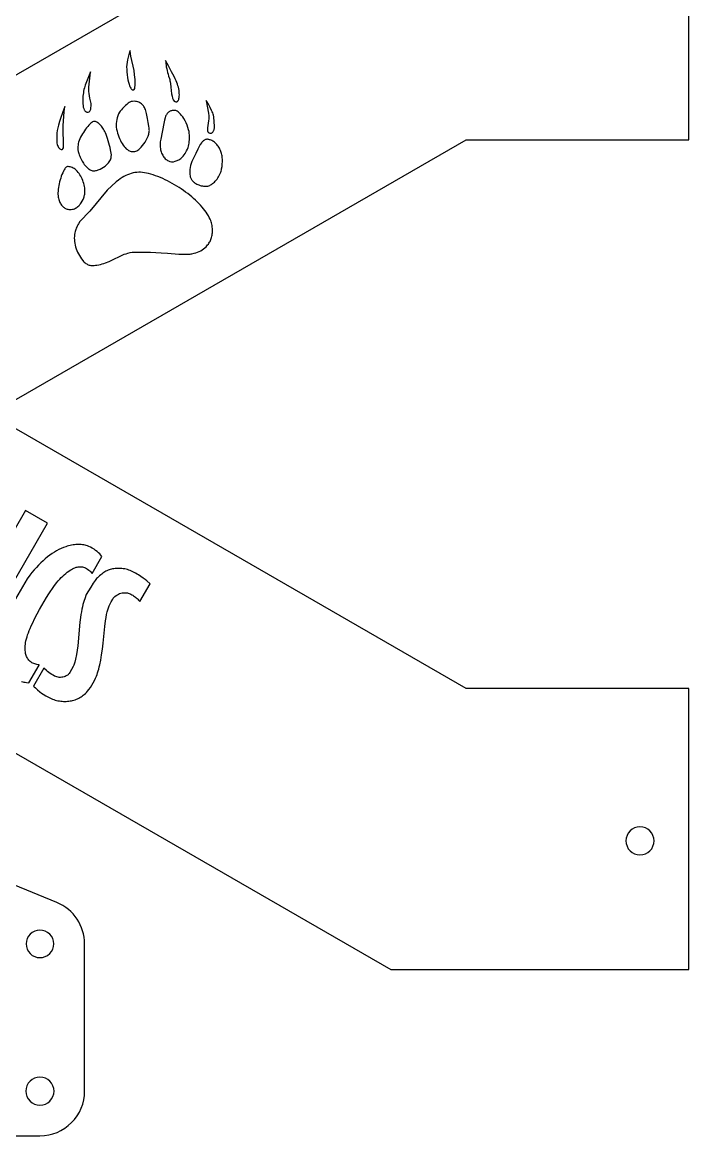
# Model space of a CAD drawing. Extents: x -11.6 to 11.5, y -11.6 to 11.6.
# Drawn here: x -2.43 to 2.31, y -11.6 to -3.67 of the extents above; entities that cross this region are included whole.
import ezdxf

# ---------------------------------------------------------------- set-up
doc = ezdxf.new("R2010")
doc.units = 0
doc.layers.get('0').update_dxf_attribs({"linetype": 'CONTINUOUS'})
doc.layers.add('LAYER_1', color=18, linetype='CONTINUOUS')

msp = doc.modelspace()

# ---------------------------------------------------------------- linework, layer by layer
for points in [[(-7.1171, -11.28, 0.414214), (-6.7996, -11.5975), (-2.2996, -11.5975, 0.414214), (-1.9821, -11.28), (-1.9821, -10.232, 0.303918), (-2.1787, -9.9384), (-3.6699, -9.3244, -0.406036), (-3.8778, -8.8446, 0.991089), (-4.4694, -8.6141), (-4.5624, -8.8465, -0.53378), (-5.0784, -8.9563, 0.246583), (-5.3615, -8.8726), (-6.8615, -9.1706, 0.357872), (-7.1171, -9.482)], [(-2.3976, -10.232, 0.414214), (-2.2996, -10.33, 0.414214), (-2.2016, -10.232, 0.414214), (-2.2996, -10.134, 0.414214)], [(-2.3996, -11.28, 0.414214), (-2.2996, -11.38, 0.414214), (-2.1996, -11.28, 0.414214), (-2.2996, -11.18, 0.414214)]]:
    msp.add_lwpolyline(points, format="xyb", close=True)
at = {"layer": 'LAYER_1'}
for points in [[(-6.6561, -6.4616), (-10.0409, -8.4144), (-11.625, -8.4144), (-11.625, -10.4144), (-9.5053, -10.4144), (-4.655, -7.6161), (0.1953, -10.4144), (2.315, -10.4144), (2.315, -8.4144), (0.7309, -8.4144), (-2.6539, -6.4616), (0.7309, -4.5089), (2.315, -4.5089), (2.315, -2.5089), (0.1953, -2.5089), (-4.655, -5.3071), (-9.5053, -2.5089), (-11.625, -2.5089), (-11.625, -4.5089), (-10.0409, -4.5089)], [(-1.6483, -4.1482), (-1.6454, -4.1509), (-1.6424, -4.1531), (-1.6396, -4.1546), (-1.6375, -4.1552), (-1.6355, -4.1548), (-1.6331, -4.1537), (-1.6307, -4.152), (-1.6285, -4.15), (-1.6238, -4.1447), (-1.6228, -4.1122), (-1.6226, -4.096), (-1.6231, -4.0797), (-1.6243, -4.0634), (-1.6261, -4.0472), (-1.6303, -4.0146), (-1.6524, -3.9133), (-1.658, -3.8755), (-1.6597, -3.8739), (-1.6678, -3.9018), (-1.6732, -3.9214), (-1.6773, -3.9395), (-1.6803, -3.9567), (-1.6822, -3.9734), (-1.683, -3.9901), (-1.6828, -4.0074), (-1.6815, -4.0257), (-1.6793, -4.0455), (-1.6765, -4.0648), (-1.6734, -4.0823), (-1.67, -4.098), (-1.6662, -4.1118), (-1.6622, -4.1237), (-1.6579, -4.1338), (-1.6532, -4.142), (-1.6508, -4.1453)], [(-1.3441, -4.2331), (-1.341, -4.2353), (-1.3375, -4.2371), (-1.3339, -4.2383), (-1.3308, -4.2388), (-1.3284, -4.2386), (-1.3262, -4.238), (-1.324, -4.2371), (-1.322, -4.2359), (-1.3201, -4.2343), (-1.3184, -4.2324), (-1.3153, -4.2277), (-1.3127, -4.2219), (-1.3107, -4.2151), (-1.3093, -4.2073), (-1.3084, -4.1987), (-1.3081, -4.1894), (-1.3084, -4.1795), (-1.3092, -4.169), (-1.3106, -4.1581), (-1.3126, -4.1468), (-1.3153, -4.1354), (-1.3185, -4.1238), (-1.3223, -4.1121), (-1.3265, -4.1012), (-1.3318, -4.0885), (-1.3382, -4.0743), (-1.3456, -4.0586), (-1.3628, -4.0242), (-1.3825, -3.9871), (-1.4058, -3.9444), (-1.4051, -3.958), (-1.4043, -3.9676), (-1.4029, -3.9786), (-1.4008, -3.9907), (-1.3982, -4.0035), (-1.3952, -4.0167), (-1.3918, -4.0299), (-1.3881, -4.0429), (-1.3842, -4.0551), (-1.3786, -4.0727), (-1.3766, -4.0806), (-1.3748, -4.0886), (-1.3733, -4.0973), (-1.3719, -4.1074), (-1.369, -4.1337), (-1.3641, -4.1818), (-1.3599, -4.1995), (-1.3565, -4.213), (-1.3549, -4.2179), (-1.3533, -4.2218), (-1.3515, -4.2251), (-1.3495, -4.2279)], [(-1.9706, -4.3098), (-1.9661, -4.3113), (-1.9623, -4.3121), (-1.9575, -4.3111), (-1.9506, -4.3087), (-1.9469, -4.3068), (-1.9439, -4.3042), (-1.9414, -4.301), (-1.9395, -4.2968), (-1.9381, -4.2918), (-1.9372, -4.2856), (-1.9366, -4.2782), (-1.9365, -4.2694), (-1.9365, -4.2502), (-1.9441, -4.2122), (-1.9472, -4.1949), (-1.9496, -4.1789), (-1.9511, -4.165), (-1.9515, -4.1539), (-1.9515, -4.1337), (-1.9393, -4.0273), (-1.9407, -4.026), (-1.9779, -4.121), (-1.9835, -4.1401), (-1.9865, -4.1514), (-1.989, -4.1629), (-1.991, -4.1747), (-1.9926, -4.1869), (-1.9936, -4.1994), (-1.9942, -4.2125), (-1.9944, -4.2262), (-1.9941, -4.2405), (-1.9928, -4.2755), (-1.9886, -4.2868), (-1.9849, -4.2953), (-1.9829, -4.2988), (-1.9807, -4.3019), (-1.9784, -4.3045), (-1.976, -4.3067), (-1.9734, -4.3085)], [(-2.1619, -4.5686), (-2.1574, -4.5727), (-2.1531, -4.5757), (-2.1492, -4.5775), (-2.1458, -4.5782), (-2.1428, -4.5778), (-2.1401, -4.5767), (-2.1378, -4.5749), (-2.136, -4.5725), (-2.1327, -4.5668), (-2.1341, -4.4079), (-2.1264, -4.311), (-2.1238, -4.273), (-2.1391, -4.3173), (-2.1505, -4.3506), (-2.1596, -4.3791), (-2.1668, -4.4036), (-2.1723, -4.4249), (-2.1762, -4.4439), (-2.1788, -4.4615), (-2.1802, -4.4786), (-2.1807, -4.4959), (-2.1806, -4.5101), (-2.1799, -4.5224), (-2.1787, -4.533), (-2.1768, -4.5421), (-2.1743, -4.55), (-2.171, -4.5569), (-2.1669, -4.563)], [(-1.6624, -4.5883), (-1.657, -4.5903), (-1.6507, -4.5919), (-1.6441, -4.5929), (-1.6377, -4.5933), (-1.6306, -4.593), (-1.6239, -4.5918), (-1.6173, -4.5897), (-1.6107, -4.5866), (-1.604, -4.5824), (-1.5968, -4.5769), (-1.5891, -4.5701), (-1.5806, -4.5618), (-1.5699, -4.5502), (-1.56, -4.5377), (-1.551, -4.5246), (-1.543, -4.5109), (-1.536, -4.497), (-1.5303, -4.4829), (-1.5279, -4.4759), (-1.5259, -4.4689), (-1.5242, -4.462), (-1.5228, -4.4552), (-1.5217, -4.4463), (-1.5215, -4.442), (-1.5217, -4.4376), (-1.523, -4.4269), (-1.5257, -4.4121), (-1.5307, -4.3847), (-1.5351, -4.3578), (-1.5393, -4.3327), (-1.5415, -4.3216), (-1.544, -4.3114), (-1.5466, -4.3021), (-1.5494, -4.2937), (-1.5526, -4.286), (-1.5559, -4.279), (-1.5596, -4.2726), (-1.5637, -4.2669), (-1.5681, -4.2617), (-1.5729, -4.2569), (-1.5781, -4.2526), (-1.5838, -4.2487), (-1.59, -4.245), (-1.5967, -4.2417), (-1.6046, -4.2383), (-1.6119, -4.2363), (-1.62, -4.2353), (-1.6301, -4.235), (-1.6408, -4.2352), (-1.6449, -4.2357), (-1.6485, -4.2364), (-1.652, -4.2375), (-1.6556, -4.2391), (-1.6643, -4.2438), (-1.6722, -4.2492), (-1.6815, -4.2567), (-1.6915, -4.2656), (-1.7018, -4.2754), (-1.7116, -4.2856), (-1.7206, -4.2956), (-1.728, -4.3048), (-1.7334, -4.3127), (-1.74, -4.3252), (-1.7456, -4.3382), (-1.7503, -4.3517), (-1.7538, -4.3654), (-1.7562, -4.3792), (-1.7575, -4.3929), (-1.7577, -4.3997), (-1.7576, -4.4063), (-1.7572, -4.4129), (-1.7565, -4.4193), (-1.7542, -4.4333), (-1.7513, -4.4472), (-1.7476, -4.461), (-1.7434, -4.4745), (-1.7386, -4.4877), (-1.7333, -4.5005), (-1.7275, -4.5129), (-1.7213, -4.5246), (-1.7148, -4.5358), (-1.7079, -4.5461), (-1.7007, -4.5557), (-1.6933, -4.5644), (-1.6857, -4.5721), (-1.678, -4.5787), (-1.6702, -4.5841)], [(-1.102, -4.4555), (-1.0986, -4.4583), (-1.0949, -4.4603), (-1.0907, -4.4613), (-1.0857, -4.4617), (-1.0805, -4.4613), (-1.0784, -4.4609), (-1.0764, -4.4601), (-1.0729, -4.4578), (-1.0693, -4.454), (-1.0666, -4.4503), (-1.0643, -4.4458), (-1.0624, -4.4412), (-1.0613, -4.4369), (-1.0589, -4.4211), (-1.0579, -4.4148), (-1.0627, -4.3464), (-1.0662, -4.3325), (-1.0683, -4.3253), (-1.071, -4.3174), (-1.0744, -4.3089), (-1.0784, -4.2997), (-1.0884, -4.2793), (-1.1012, -4.2559), (-1.1166, -4.2286), (-1.1184, -4.2304), (-1.1008, -4.3186), (-1.0992, -4.3376), (-1.0988, -4.3481), (-1.0992, -4.3599), (-1.1006, -4.3736), (-1.1029, -4.3899), (-1.1082, -4.4233), (-1.1082, -4.4363), (-1.1079, -4.443), (-1.1069, -4.4479), (-1.1061, -4.4499), (-1.105, -4.4518)], [(-1.3747, -4.6633), (-1.3651, -4.6656), (-1.3588, -4.6667), (-1.3551, -4.6664), (-1.35, -4.6655), (-1.3373, -4.6621), (-1.3239, -4.6573), (-1.3178, -4.6548), (-1.3126, -4.6523), (-1.3052, -4.6475), (-1.2974, -4.6414), (-1.2897, -4.6341), (-1.282, -4.6258), (-1.2747, -4.6167), (-1.2679, -4.6072), (-1.2617, -4.5972), (-1.2564, -4.5872), (-1.2509, -4.5751), (-1.2464, -4.5641), (-1.2429, -4.5537), (-1.2402, -4.5434), (-1.2384, -4.5328), (-1.2372, -4.5214), (-1.2365, -4.5088), (-1.2364, -4.4946), (-1.2367, -4.4768), (-1.2376, -4.4628), (-1.2394, -4.4504), (-1.2423, -4.4378), (-1.2472, -4.4207), (-1.253, -4.4041), (-1.2597, -4.3881), (-1.2673, -4.3728), (-1.2755, -4.3585), (-1.2845, -4.345), (-1.2941, -4.3326), (-1.2991, -4.3269), (-1.3043, -4.3214), (-1.3109, -4.315), (-1.3169, -4.3099), (-1.3226, -4.306), (-1.3282, -4.3031), (-1.3339, -4.3012), (-1.34, -4.3001), (-1.3466, -4.2998), (-1.3541, -4.3003), (-1.3592, -4.3009), (-1.3641, -4.3019), (-1.3688, -4.3032), (-1.3732, -4.3048), (-1.3774, -4.3068), (-1.3814, -4.3091), (-1.3851, -4.3118), (-1.3887, -4.3149), (-1.392, -4.3183), (-1.3951, -4.3221), (-1.398, -4.3262), (-1.4007, -4.3308), (-1.4033, -4.3357), (-1.4056, -4.341), (-1.4097, -4.3527), (-1.4147, -4.3692), (-1.432, -4.4655), (-1.4385, -4.4933), (-1.4408, -4.5039), (-1.4426, -4.5142), (-1.4439, -4.5242), (-1.4447, -4.534), (-1.445, -4.5436), (-1.4449, -4.5529), (-1.4443, -4.5619), (-1.4432, -4.5707), (-1.4417, -4.5793), (-1.4396, -4.5876), (-1.4371, -4.5957), (-1.4342, -4.6035), (-1.4307, -4.6111), (-1.4268, -4.6185), (-1.4224, -4.6257), (-1.4175, -4.6326), (-1.4129, -4.6382), (-1.4081, -4.6433), (-1.403, -4.648), (-1.3976, -4.6522), (-1.3921, -4.6558), (-1.3864, -4.6589), (-1.3806, -4.6614)], [(-1.9428, -4.7228), (-1.9367, -4.7259), (-1.9308, -4.7282), (-1.9251, -4.7296), (-1.92, -4.7301), (-1.9146, -4.7299), (-1.909, -4.7293), (-1.9032, -4.7283), (-1.8972, -4.7269), (-1.8911, -4.7251), (-1.8849, -4.723), (-1.8725, -4.7179), (-1.8601, -4.7115), (-1.848, -4.7041), (-1.8366, -4.6957), (-1.8312, -4.6912), (-1.826, -4.6865), (-1.8186, -4.6791), (-1.8122, -4.6719), (-1.8068, -4.6648), (-1.8023, -4.6577), (-1.7987, -4.6507), (-1.796, -4.6435), (-1.7941, -4.6361), (-1.7929, -4.6285), (-1.7915, -4.6149), (-1.798, -4.5794), (-1.801, -4.5643), (-1.8047, -4.5485), (-1.809, -4.5323), (-1.8136, -4.5162), (-1.8186, -4.5005), (-1.8237, -4.4856), (-1.8289, -4.472), (-1.834, -4.4599), (-1.8383, -4.4509), (-1.8428, -4.4423), (-1.8475, -4.4341), (-1.8524, -4.4263), (-1.8574, -4.4191), (-1.8625, -4.4124), (-1.8677, -4.4062), (-1.873, -4.4005), (-1.8783, -4.3954), (-1.8836, -4.391), (-1.8889, -4.3871), (-1.8942, -4.3839), (-1.8995, -4.3814), (-1.9047, -4.3796), (-1.9097, -4.3785), (-1.9147, -4.3781), (-1.917, -4.3783), (-1.9195, -4.379), (-1.925, -4.3815), (-1.9311, -4.3855), (-1.9378, -4.3909), (-1.9449, -4.3975), (-1.9523, -4.4053), (-1.9599, -4.414), (-1.9676, -4.4235), (-1.9753, -4.4338), (-1.9829, -4.4446), (-1.9903, -4.4558), (-1.9974, -4.4673), (-2.0041, -4.479), (-2.0102, -4.4907), (-2.0157, -4.5023), (-2.0204, -4.5136), (-2.0244, -4.5246), (-2.027, -4.5347), (-2.0286, -4.5455), (-2.0296, -4.5584), (-2.03, -4.5722), (-2.0299, -4.5776), (-2.0294, -4.5826), (-2.0287, -4.5875), (-2.0275, -4.5927), (-2.0239, -4.6053), (-2.0207, -4.6149), (-2.0171, -4.6243), (-2.0132, -4.6336), (-2.009, -4.6427), (-2.0045, -4.6516), (-1.9997, -4.6601), (-1.9946, -4.6684), (-1.9894, -4.6764), (-1.984, -4.6839), (-1.9784, -4.691), (-1.9726, -4.6977), (-1.9668, -4.7039), (-1.9608, -4.7095), (-1.9548, -4.7146), (-1.9488, -4.719)], [(-1.1353, -4.839), (-1.1295, -4.8397), (-1.1234, -4.84), (-1.1177, -4.8401), (-1.1133, -4.8398), (-1.1063, -4.8384), (-1.0993, -4.8364), (-1.0923, -4.8336), (-1.0854, -4.83), (-1.0785, -4.8259), (-1.0717, -4.8211), (-1.065, -4.8157), (-1.0585, -4.8097), (-1.0522, -4.8032), (-1.0461, -4.7961), (-1.0403, -4.7886), (-1.0348, -4.7807), (-1.0296, -4.7724), (-1.0248, -4.7637), (-1.0203, -4.7546), (-1.0163, -4.7452), (-1.0138, -4.7383), (-1.0115, -4.731), (-1.0094, -4.7233), (-1.0075, -4.7152), (-1.0046, -4.6985), (-1.0026, -4.6812), (-1.0017, -4.6637), (-1.0019, -4.6466), (-1.0024, -4.6384), (-1.0031, -4.6303), (-1.0042, -4.6226), (-1.0056, -4.6152), (-1.0075, -4.6073), (-1.0099, -4.5994), (-1.0127, -4.5916), (-1.016, -4.5839), (-1.0196, -4.5764), (-1.0236, -4.569), (-1.0279, -4.5619), (-1.0325, -4.555), (-1.0374, -4.5484), (-1.0425, -4.5422), (-1.0478, -4.5364), (-1.0533, -4.531), (-1.059, -4.5261), (-1.0648, -4.5217), (-1.0707, -4.5179), (-1.0767, -4.5146), (-1.0825, -4.5119), (-1.088, -4.5097), (-1.0933, -4.508), (-1.0984, -4.5067), (-1.1034, -4.5059), (-1.1081, -4.5055), (-1.1127, -4.5056), (-1.1172, -4.5063), (-1.1215, -4.5073), (-1.1257, -4.5089), (-1.1299, -4.5109), (-1.1339, -4.5135), (-1.1378, -4.5165), (-1.1417, -4.52), (-1.1455, -4.524), (-1.1493, -4.5285), (-1.1597, -4.5415), (-1.1757, -4.5756), (-1.1907, -4.6069), (-1.2042, -4.6339), (-1.2118, -4.6493), (-1.2183, -4.6642), (-1.2237, -4.6787), (-1.228, -4.6928), (-1.2313, -4.7064), (-1.2335, -4.7194), (-1.2346, -4.732), (-1.2347, -4.744), (-1.2337, -4.7554), (-1.2316, -4.7662), (-1.2302, -4.7714), (-1.2285, -4.7764), (-1.2265, -4.7813), (-1.2243, -4.786), (-1.2218, -4.7905), (-1.219, -4.7948), (-1.216, -4.7989), (-1.2127, -4.8029), (-1.2091, -4.8067), (-1.2053, -4.8103), (-1.2012, -4.8137), (-1.1969, -4.8169), (-1.1911, -4.8206), (-1.1844, -4.8241), (-1.1771, -4.8275), (-1.1692, -4.8305), (-1.161, -4.8332), (-1.1525, -4.8356), (-1.1439, -4.8375)], [(-2.1002, -5.0036), (-2.0951, -5.0043), (-2.089, -5.0047), (-2.0828, -5.0047), (-2.077, -5.0043), (-2.069, -5.0032), (-2.0615, -5.0016), (-2.0545, -4.9994), (-2.0478, -4.9966), (-2.0415, -4.9933), (-2.0355, -4.9894), (-2.0297, -4.9848), (-2.0243, -4.9797), (-2.0195, -4.9746), (-2.015, -4.9693), (-2.0107, -4.9639), (-2.0067, -4.9582), (-1.9994, -4.9465), (-1.9933, -4.9343), (-1.9906, -4.928), (-1.9882, -4.9217), (-1.9861, -4.9152), (-1.9843, -4.9086), (-1.9828, -4.902), (-1.9816, -4.8954), (-1.9807, -4.8887), (-1.9802, -4.882), (-1.9799, -4.8718), (-1.9803, -4.8615), (-1.9813, -4.851), (-1.9829, -4.8404), (-1.9852, -4.8298), (-1.988, -4.8192), (-1.9913, -4.8086), (-1.9952, -4.7981), (-1.9996, -4.7878), (-2.0045, -4.7778), (-2.0099, -4.7679), (-2.0157, -4.7585), (-2.0219, -4.7493), (-2.0285, -4.7406), (-2.0356, -4.7324), (-2.043, -4.7248), (-2.0493, -4.719), (-2.0559, -4.714), (-2.0626, -4.7097), (-2.0695, -4.7061), (-2.0766, -4.7034), (-2.0837, -4.7014), (-2.0909, -4.7002), (-2.0982, -4.6998), (-2.1034, -4.7001), (-2.108, -4.7011), (-2.1121, -4.703), (-2.1159, -4.7059), (-2.1197, -4.7101), (-2.1236, -4.7157), (-2.1277, -4.7228), (-2.1323, -4.7316), (-2.1378, -4.7433), (-2.143, -4.7556), (-2.1478, -4.7684), (-2.1522, -4.7815), (-2.1563, -4.7948), (-2.1599, -4.8083), (-2.1631, -4.8218), (-2.1658, -4.8352), (-2.1681, -4.8483), (-2.1698, -4.8612), (-2.171, -4.8736), (-2.1717, -4.8855), (-2.1717, -4.8967), (-2.1713, -4.9071), (-2.1702, -4.9166), (-2.1684, -4.9252), (-2.1661, -4.9333), (-2.1635, -4.9411), (-2.1607, -4.9484), (-2.1576, -4.9553), (-2.1542, -4.9618), (-2.1505, -4.9678), (-2.1466, -4.9735), (-2.1424, -4.9786), (-2.1379, -4.9834), (-2.1332, -4.9877), (-2.1283, -4.9915), (-2.1232, -4.9949), (-2.1178, -4.9978), (-2.1121, -5.0002), (-2.1063, -5.0021)], [(-1.9496, -5.4004), (-1.9439, -5.4016), (-1.937, -5.4027), (-1.9299, -5.4034), (-1.9234, -5.4037), (-1.9151, -5.4034), (-1.9051, -5.4023), (-1.8939, -5.4006), (-1.8818, -5.3983), (-1.8693, -5.3954), (-1.8568, -5.3922), (-1.8446, -5.3886), (-1.8331, -5.3847), (-1.8085, -5.3759), (-1.6996, -5.3234), (-1.687, -5.3195), (-1.6735, -5.3157), (-1.6591, -5.3122), (-1.6439, -5.3089), (-1.559, -5.309), (-1.5123, -5.3093), (-1.4749, -5.3104), (-1.4381, -5.3127), (-1.3931, -5.3165), (-1.3121, -5.3238), (-1.2703, -5.3237), (-1.2475, -5.3234), (-1.2314, -5.3225), (-1.2247, -5.3216), (-1.2182, -5.3205), (-1.2039, -5.317), (-1.1907, -5.3132), (-1.1784, -5.3088), (-1.1669, -5.304), (-1.1561, -5.2985), (-1.1459, -5.2924), (-1.1362, -5.2856), (-1.1271, -5.2781), (-1.1182, -5.2698), (-1.1124, -5.2636), (-1.1069, -5.2575), (-1.1019, -5.2512), (-1.0974, -5.2449), (-1.0932, -5.2384), (-1.0895, -5.2318), (-1.0862, -5.225), (-1.0833, -5.218), (-1.0807, -5.2108), (-1.0785, -5.2034), (-1.0767, -5.1956), (-1.0753, -5.1876), (-1.0741, -5.1793), (-1.0734, -5.1706), (-1.0729, -5.1616), (-1.0728, -5.1521), (-1.073, -5.1404), (-1.0736, -5.1297), (-1.0747, -5.1197), (-1.0764, -5.1102), (-1.0786, -5.1011), (-1.0813, -5.0921), (-1.0848, -5.0829), (-1.0889, -5.0734), (-1.0949, -5.0613), (-1.1017, -5.0491), (-1.1092, -5.0368), (-1.1175, -5.0244), (-1.1265, -5.0121), (-1.1362, -4.9997), (-1.1465, -4.9874), (-1.1574, -4.9751), (-1.169, -4.9629), (-1.181, -4.9507), (-1.1936, -4.9386), (-1.2067, -4.9267), (-1.2203, -4.915), (-1.2343, -4.9034), (-1.2488, -4.8919), (-1.2636, -4.8808), (-1.2787, -4.8698), (-1.2942, -4.8591), (-1.31, -4.8487), (-1.326, -4.8386), (-1.3423, -4.8288), (-1.3587, -4.8194), (-1.3754, -4.8103), (-1.3922, -4.8016), (-1.409, -4.7933), (-1.426, -4.7855), (-1.443, -4.7781), (-1.4601, -4.7713), (-1.4771, -4.7649), (-1.4942, -4.759), (-1.5111, -4.7537), (-1.528, -4.7489), (-1.542, -4.7456), (-1.556, -4.743), (-1.5698, -4.7413), (-1.5835, -4.7404), (-1.5971, -4.7404), (-1.6105, -4.7412), (-1.6239, -4.7428), (-1.6372, -4.7452), (-1.6504, -4.7485), (-1.6635, -4.7526), (-1.6766, -4.7576), (-1.6897, -4.7634), (-1.7027, -4.7701), (-1.7157, -4.7776), (-1.7286, -4.7859), (-1.7416, -4.7951), (-1.7579, -4.8073), (-1.8206, -4.8682), (-1.9447, -5.017), (-2.0164, -5.0911), (-2.026, -5.1069), (-2.0305, -5.1147), (-2.0347, -5.1225), (-2.0384, -5.1303), (-2.0417, -5.1382), (-2.0446, -5.1462), (-2.0472, -5.1543), (-2.0495, -5.1627), (-2.0515, -5.1714), (-2.0535, -5.1833), (-2.0547, -5.1955), (-2.0552, -5.2079), (-2.0548, -5.2205), (-2.0538, -5.2331), (-2.0519, -5.2458), (-2.0494, -5.2586), (-2.0461, -5.2713), (-2.0421, -5.284), (-2.0374, -5.2966), (-2.032, -5.309), (-2.026, -5.3213), (-2.0192, -5.3333), (-2.0119, -5.345), (-2.0039, -5.3564), (-1.9953, -5.3674), (-1.9896, -5.374), (-1.984, -5.3798), (-1.9785, -5.3849), (-1.973, -5.3892), (-1.9674, -5.3929), (-1.9617, -5.3959), (-1.9558, -5.3984)], [(-2.402, -7.1485), (-2.932, -8.0665), (-2.7761, -8.1565), (-2.2461, -7.2385)], [(-2.2878, -8.4474), (-2.2758, -8.4555), (-2.2584, -8.4664), (-2.2489, -8.4718), (-2.2393, -8.4769), (-2.2297, -8.4816), (-2.22, -8.4858), (-2.2104, -8.4897), (-2.2006, -8.4931), (-2.1909, -8.4962), (-2.1812, -8.4988), (-2.1714, -8.501), (-2.1617, -8.5029), (-2.152, -8.5043), (-2.1423, -8.5054), (-2.1327, -8.506), (-2.1231, -8.5062), (-2.1136, -8.5061), (-2.1041, -8.5055), (-2.0947, -8.5046), (-2.0854, -8.5032), (-2.0762, -8.5015), (-2.0671, -8.4993), (-2.0582, -8.4968), (-2.0493, -8.4939), (-2.0406, -8.4905), (-2.032, -8.4868), (-2.0236, -8.4827), (-2.0153, -8.4783), (-2.0072, -8.4734), (-1.9993, -8.4681), (-1.9916, -8.4625), (-1.984, -8.4564), (-1.9767, -8.45), (-1.9696, -8.4432), (-1.9608, -8.4334), (-1.9512, -8.421), (-1.9412, -8.4066), (-1.9311, -8.3908), (-1.9213, -8.3743), (-1.9123, -8.3577), (-1.9044, -8.3416), (-1.8981, -8.3267), (-1.8937, -8.315), (-1.8896, -8.3026), (-1.8855, -8.2895), (-1.8817, -8.2757), (-1.878, -8.261), (-1.8744, -8.2456), (-1.8676, -8.2124), (-1.8614, -8.1757), (-1.8557, -8.1355), (-1.8505, -8.0915), (-1.8457, -8.0437), (-1.8391, -7.972), (-1.8332, -7.933), (-1.8293, -7.9082), (-1.8255, -7.8871), (-1.8216, -7.869), (-1.8175, -7.8533), (-1.8128, -7.8391), (-1.8073, -7.8257), (-1.8009, -7.8123), (-1.7933, -7.7983), (-1.7822, -7.7791), (-1.7779, -7.7724), (-1.7741, -7.7671), (-1.7704, -7.7628), (-1.7665, -7.7591), (-1.7568, -7.7517), (-1.7491, -7.7469), (-1.7411, -7.7427), (-1.7328, -7.7392), (-1.7243, -7.7364), (-1.7156, -7.7343), (-1.7067, -7.733), (-1.6979, -7.7324), (-1.689, -7.7326), (-1.6833, -7.7333), (-1.6773, -7.7344), (-1.6713, -7.736), (-1.6651, -7.7381), (-1.6588, -7.7406), (-1.6525, -7.7435), (-1.6461, -7.7468), (-1.6397, -7.7505), (-1.6334, -7.7546), (-1.6272, -7.759), (-1.6211, -7.7637), (-1.6151, -7.7686), (-1.6093, -7.7739), (-1.6037, -7.7794), (-1.5984, -7.7851), (-1.5934, -7.791), (-1.5899, -7.7953), (-1.5168, -7.6687), (-1.5391, -7.6489), (-1.5507, -7.6395), (-1.5656, -7.6282), (-1.5821, -7.6166), (-1.5981, -7.6061), (-1.6088, -7.5995), (-1.6193, -7.5934), (-1.6295, -7.5879), (-1.6395, -7.5829), (-1.6493, -7.5784), (-1.659, -7.5745), (-1.6686, -7.571), (-1.6781, -7.568), (-1.6876, -7.5655), (-1.6971, -7.5635), (-1.7066, -7.5619), (-1.7163, -7.5607), (-1.726, -7.56), (-1.736, -7.5597), (-1.7461, -7.5598), (-1.7565, -7.5603), (-1.7656, -7.5611), (-1.7745, -7.5621), (-1.7831, -7.5636), (-1.7914, -7.5653), (-1.7995, -7.5675), (-1.8074, -7.57), (-1.8152, -7.5729), (-1.8228, -7.5762), (-1.8303, -7.58), (-1.8378, -7.5842), (-1.8452, -7.5888), (-1.8527, -7.594), (-1.8602, -7.5996), (-1.8677, -7.6057), (-1.8754, -7.6123), (-1.8832, -7.6195), (-1.8902, -7.6262), (-1.8963, -7.6325), (-1.9019, -7.6389), (-1.9075, -7.6461), (-1.9135, -7.6546), (-1.9204, -7.6649), (-1.9381, -7.6935), (-1.9703, -7.7461), (-1.981, -7.7751), (-1.9852, -7.7875), (-1.9894, -7.8014), (-1.9935, -7.8167), (-1.9975, -7.8332), (-2.0013, -7.8508), (-2.0049, -7.8694), (-2.0084, -7.8888), (-2.0116, -7.909), (-2.0166, -7.9426), (-2.031, -8.1114), (-2.0351, -8.1417), (-2.0401, -8.1733), (-2.0463, -8.2065), (-2.0508, -8.2262), (-2.053, -8.234), (-2.0557, -8.2413), (-2.0589, -8.2488), (-2.0631, -8.257), (-2.075, -8.2784), (-2.0874, -8.2998), (-2.0919, -8.3068), (-2.0958, -8.3121), (-2.0994, -8.3161), (-2.1032, -8.3193), (-2.1127, -8.3253), (-2.1198, -8.3287), (-2.1276, -8.3315), (-2.1358, -8.3335), (-2.1444, -8.3348), (-2.1532, -8.3354), (-2.162, -8.3352), (-2.1706, -8.3342), (-2.179, -8.3324), (-2.1871, -8.3297), (-2.1962, -8.3257), (-2.206, -8.3206), (-2.2161, -8.3146), (-2.2262, -8.308), (-2.236, -8.3008), (-2.2452, -8.2934), (-2.2533, -8.286), (-2.2712, -8.2685), (-2.3453, -8.397), (-2.3411, -8.4014), (-2.3318, -8.41), (-2.3161, -8.4237), (-2.2996, -8.4378)]]:
    msp.add_lwpolyline(points, close=True, dxfattribs=at)
msp.add_lwpolyline([(-2.4308, -8.3635), (-2.4222, -8.3663), (-2.4135, -8.3686), (-2.4048, -8.3704), (-2.3961, -8.3717), (-2.3781, -8.3738), (-2.3052, -8.2475), (-2.3063, -8.2469), (-2.3115, -8.2457), (-2.3226, -8.2436), (-2.33, -8.242), (-2.337, -8.2399), (-2.3439, -8.2372), (-2.3504, -8.2341), (-2.3567, -8.2305), (-2.3626, -8.2265), (-2.3683, -8.222), (-2.3736, -8.2171), (-2.3785, -8.2117), (-2.383, -8.2061), (-2.3872, -8.2), (-2.3909, -8.1936), (-2.3942, -8.1868), (-2.397, -8.1798), (-2.3994, -8.1724), (-2.4013, -8.1648), (-2.4032, -8.1544), (-2.4045, -8.1438), (-2.4052, -8.133), (-2.4052, -8.122), (-2.4047, -8.1107), (-2.4034, -8.099), (-2.4015, -8.0869), (-2.399, -8.0744), (-2.3957, -8.0613), (-2.3918, -8.0476), (-2.3871, -8.0333), (-2.3817, -8.0183), (-2.3756, -8.0026), (-2.3688, -7.9862), (-2.3612, -7.9688), (-2.3528, -7.9506), (-2.335, -7.9128), (-2.3027, -7.8525), (-2.2871, -7.8244), (-2.2699, -7.7947), (-2.2524, -7.7661), (-2.2362, -7.7408), (-2.2021, -7.6893), (-2.181, -7.663), (-2.1696, -7.6491), (-2.1586, -7.6364), (-2.1479, -7.6248), (-2.1373, -7.6141), (-2.1268, -7.6043), (-2.1162, -7.5951), (-2.1054, -7.5866), (-2.0941, -7.5784), (-2.085, -7.5723), (-2.0761, -7.5669), (-2.0675, -7.5621), (-2.0591, -7.558), (-2.0509, -7.5546), (-2.0428, -7.5518), (-2.035, -7.5497), (-2.0273, -7.5483), (-2.0197, -7.5475), (-2.0123, -7.5473), (-2.0049, -7.5478), (-1.9977, -7.5489), (-1.9906, -7.5507), (-1.9835, -7.5531), (-1.9765, -7.5562), (-1.9695, -7.5599), (-1.9613, -7.5651), (-1.953, -7.5711), (-1.9458, -7.5771), (-1.9405, -7.5825), (-1.9333, -7.5907), (-1.9296, -7.5945), (-1.9285, -7.5951), (-1.859, -7.4747), (-1.8747, -7.4568), (-1.8828, -7.4484), (-1.8925, -7.4399), (-1.9034, -7.4313), (-1.9151, -7.4231), (-1.9272, -7.4154), (-1.9394, -7.4086), (-1.9512, -7.4028), (-1.9623, -7.3984), (-1.9703, -7.3958), (-1.9786, -7.3937), (-1.9873, -7.392), (-1.9962, -7.3907), (-2.0054, -7.3897), (-2.0148, -7.3892), (-2.0245, -7.389), (-2.0343, -7.3893), (-2.0443, -7.3899), (-2.0544, -7.3909), (-2.0646, -7.3922), (-2.0749, -7.394), (-2.0852, -7.3961), (-2.0955, -7.3987), (-2.1059, -7.4016), (-2.1162, -7.4049), (-2.1325, -7.4108), (-2.1487, -7.4177), (-2.165, -7.4255), (-2.1812, -7.4342), (-2.1973, -7.4438), (-2.2135, -7.4543), (-2.2296, -7.4657), (-2.2456, -7.4781), (-2.2616, -7.4913), (-2.2776, -7.5054), (-2.2934, -7.5204), (-2.3093, -7.5362), (-2.325, -7.553), (-2.3407, -7.5707), (-2.3563, -7.5892), (-2.3719, -7.6086), (-2.3916, -7.6338), (-2.5064, -7.8331)], dxfattribs=at)
msp.add_lwpolyline([(1.9684, -9.3989, 0.414214), (1.8684, -9.4989, 0.414214), (1.9684, -9.5989, 0.414214), (2.0684, -9.4989, 0.414214)], format="xyb", close=True, dxfattribs=at)

doc.saveas('drawing.dxf')
